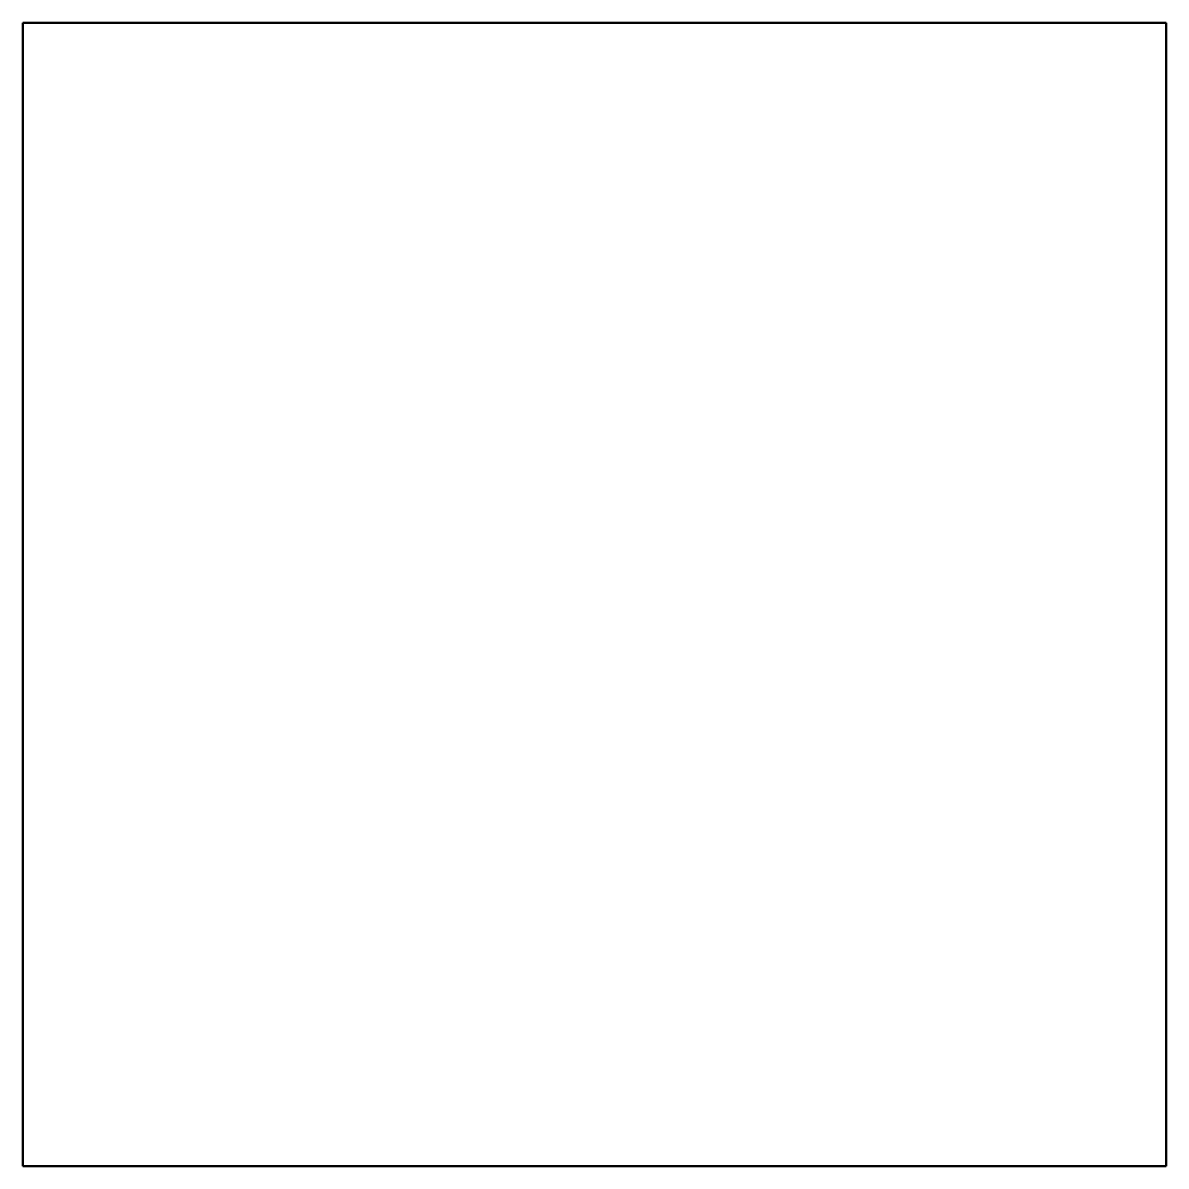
# Model space of a CAD drawing. Header units: millimetres. Extents: x 437 to 747, y 388 to 698.
import ezdxf

# ---------------------------------------------------------------- set-up
doc = ezdxf.new("R2010")
doc.units = ezdxf.units.MM
doc.layers.add('Visível (ISO)', color=7, linetype='Continuous', lineweight=50)

msp = doc.modelspace()

# ---------------------------------------------------------------- linework, layer by layer
at = {"layer": 'Visível (ISO)'}
for p, q in [((436.9, 388.33), (436.9, 698.33)), ((436.9, 698.33), (746.9, 698.33)), ((746.9, 698.33), (746.9, 388.33)), ((746.9, 388.33), (436.9, 388.33))]:
    msp.add_line(p, q, dxfattribs=at)

doc.saveas('drawing.dxf')
